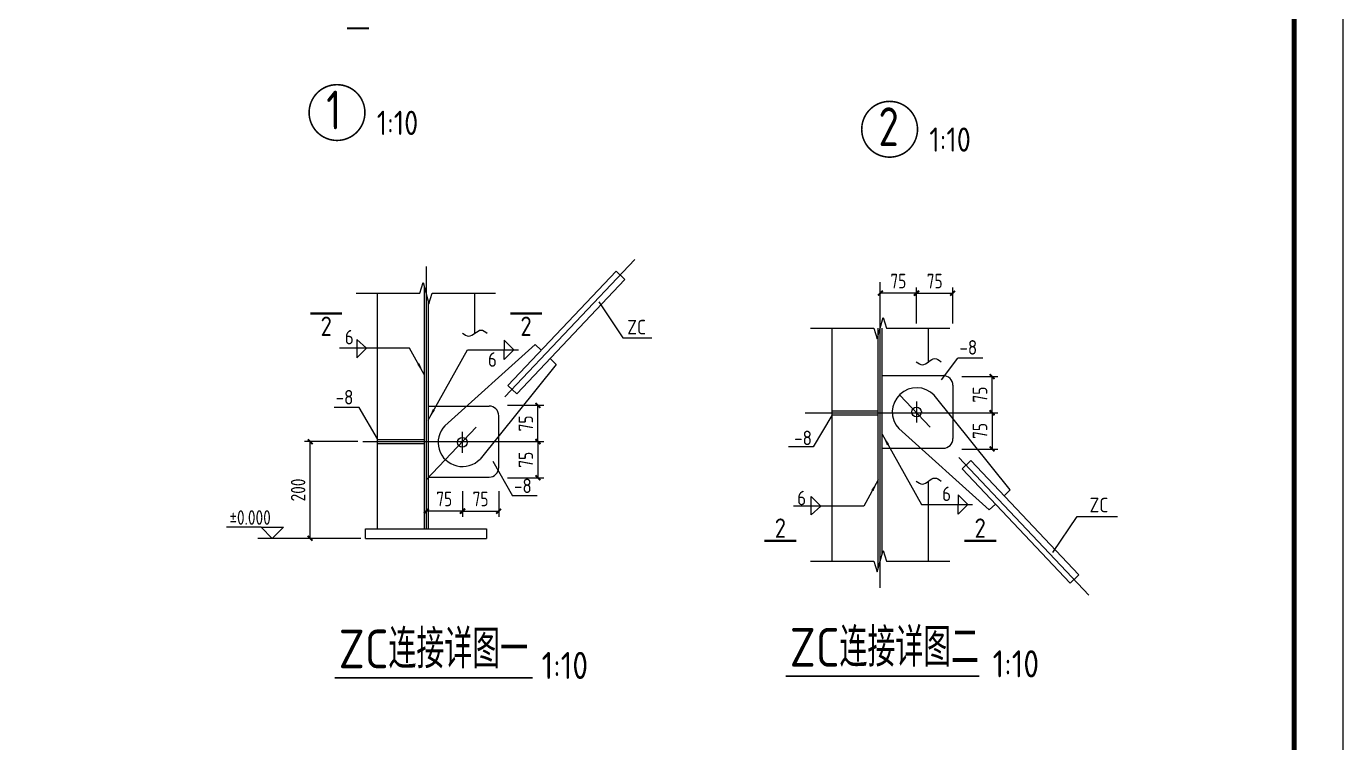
# Model space of a CAD drawing. Header units: millimetres. Extents: x 866309 to 879639, y 39442 to 44891.
# Drawn here: x 872809.4 to 873081.1, y 39745.6 to 39893.6 of the extents above; entities that cross this region are included whole.
import ezdxf
from ezdxf.enums import TextEntityAlignment as Align

# ---------------------------------------------------------------- set-up
doc = ezdxf.new("R2010")
doc.units = ezdxf.units.MM
doc.header["$LTSCALE"] = 1000
doc.header["$MEASUREMENT"] = 0
doc.linetypes.add('2', pattern=[11.4, 9, -0.9, 0.6, -0.9])
for name, color, linetype in [('AXIS', 3, 'Continuous'), ('AXIS_TEXT', 7, 'Continuous'), ('COLUMN', 9, 'Continuous'), ('D1', 112, 'Continuous'), ('DIM', 7, 'Continuous'), ('OTHER', 2, 'Continuous'), ('Prof', 2, 'Continuous'), ('PUB_DIM', 3, 'Continuous'), ('PUB_TEXT', 7, 'Continuous'), ('文字', 7, 'Continuous'), ('标注', 7, 'Continuous'), ('焊缝标注', 3, 'Continuous'), ('轴线__点划线', 6, '2')]:
    doc.layers.add(name, color=color, linetype=linetype)
doc.styles.add('GBHZ', font='gbenor.shx', dxfattribs={"width": 0.9, "bigfont": 'gbcbig.shx'})
doc.dimstyles.new('Y10', dxfattribs={"dimscale": 0, "dimtxt": 3, "dimasz": 0.01, "dimexe": 1.2, "dimexo": 1, "dimgap": 1, "dimtad": 1, "dimdec": 0, "dimlfac": 10, "dimzin": 0, "dimdsep": 46, "dimtxsty": 'GBHZ', "dimblk1": 'DX', "dimblk2": 'DX', "dimsah": 1, "dimcen": 0.09, "dimdle": 1, "dimadec": 0, "dimazin": 0, "dimtfac": 1, "dimtdec": 0, "dimtix": 1, "dimtmove": 2, "dimatfit": 3, "dimldrblk": 'DX', "dimfxl": 0, "dimtolj": 1, "dimtzin": 0, "dimarcsym": 0})
doc.dimstyles.new('Y100', dxfattribs={"dimscale": 0, "dimtxt": 3, "dimasz": 0.01, "dimexe": 1.2, "dimexo": 2, "dimgap": 1, "dimtad": 1, "dimdec": 0, "dimlfac": 100, "dimzin": 0, "dimdsep": 46, "dimtxsty": 'GBHZ', "dimblk": 'DX', "dimcen": 0.09, "dimdle": 1, "dimclrd": 7, "dimclre": 7, "dimclrt": 7, "dimadec": 0, "dimazin": 0, "dimtfac": 1, "dimtdec": 0, "dimtix": 1, "dimtmove": 2, "dimatfit": 3, "dimldrblk": 'DX', "dimfxl": 0, "dimtolj": 1, "dimtzin": 0, "dimarcsym": 0})

# ---------------------------------------------------------------- blocks, each defined once
blk = doc.blocks.new('DX')
at = {"color": 0, "linetype": 'ByBlock', "const_width": 40}
blk.add_lwpolyline([(-54, -51), (46, 49)], dxfattribs=at)
blk = doc.blocks.new('*D99')
at = {"layer": 'Defpoints', "color": 0, "linetype": 'ByBlock', "transparency": 16777216}
for p in [(873000.47, 39821.26), (873008.73, 39821.26), (873000.47, 39813.76)]:
    blk.add_point(p, dxfattribs=at)
at = {"layer": 'dim', "color": 7, "linetype": 'ByBlock', "lineweight": -2, "transparency": 16777216}
for p, q in [((873002.47, 39821.26), (873009.93, 39821.26)), ((873008.73, 39813.77), (873008.73, 39821.25)), ((873002.47, 39813.76), (873009.93, 39813.76))]:
    blk.add_line(p, q, dxfattribs=at)
at = {"layer": 'dim', "color": 7, "linetype": 'ByBlock', "lineweight": -2, "transparency": 16777216, "xscale": 0.01, "yscale": 0.01, "zscale": 0.01}
for p, rotation in [((873008.73, 39821.26), 90), ((873008.73, 39813.76), 270)]:
    blk.add_blockref('DX', p, dxfattribs=dict(at, rotation=rotation))
at = {"layer": 'dim', "color": 7, "linetype": 'ByBlock', "transparency": 16777216, "insert": (873006.23, 39817.51), "char_height": 3, "attachment_point": 5, "rotation": 90, "style": 'GBHZ'}
blk.add_mtext('\\A1;75', dxfattribs=at)
blk = doc.blocks.new('*D100')
at = {"layer": 'Defpoints', "color": 0, "linetype": 'ByBlock', "transparency": 16777216}
for p in [(873000.47, 39813.76), (873000.47, 39806.26), (873008.73, 39806.26)]:
    blk.add_point(p, dxfattribs=at)
at = {"layer": 'dim', "color": 7, "linetype": 'ByBlock', "lineweight": -2, "transparency": 16777216}
for p, q in [((873002.47, 39813.76), (873009.93, 39813.76)), ((873008.73, 39813.75), (873008.73, 39806.27)), ((873002.47, 39806.26), (873009.93, 39806.26))]:
    blk.add_line(p, q, dxfattribs=at)
at = {"layer": 'dim', "color": 7, "linetype": 'ByBlock', "lineweight": -2, "transparency": 16777216, "xscale": 0.01, "yscale": 0.01, "zscale": 0.01}
for p, rotation in [((873008.73, 39813.76), 90), ((873008.73, 39806.26), 270)]:
    blk.add_blockref('DX', p, dxfattribs=dict(at, rotation=rotation))
at = {"layer": 'dim', "color": 7, "linetype": 'ByBlock', "transparency": 16777216, "insert": (873006.23, 39810.01), "char_height": 3, "attachment_point": 5, "rotation": 90, "style": 'GBHZ'}
blk.add_mtext('\\A1;75', dxfattribs=at)
blk = doc.blocks.new('_ARROW')
blk.add_solid([(0, 0), (-1, 0.1), (-1, -0.1)])
blk = doc.blocks.new('*D101')
at = {"layer": 'Defpoints', "color": 0, "linetype": 'ByBlock', "transparency": 16777216}
for p in [(872985.62, 39838.45), (872985.62, 39830.19), (872993.12, 39830.19)]:
    blk.add_point(p, dxfattribs=at)
at = {"layer": 'dim', "color": 7, "linetype": 'ByBlock', "lineweight": -2, "transparency": 16777216}
for p, q in [((872985.62, 39832.19), (872985.62, 39839.65)), ((872993.12, 39832.19), (872993.12, 39839.65)), ((872993.11, 39838.45), (872985.63, 39838.45))]:
    blk.add_line(p, q, dxfattribs=at)
at = {"layer": 'dim', "color": 7, "linetype": 'ByBlock', "lineweight": -2, "transparency": 16777216, "xscale": 0.01, "yscale": 0.01, "zscale": 0.01, "rotation": 180}
blk.add_blockref('DX', (872985.62, 39838.45), dxfattribs=at)
at = {"layer": 'dim', "color": 7, "linetype": 'ByBlock', "lineweight": -2, "transparency": 16777216, "xscale": 0.01, "yscale": 0.01, "zscale": 0.01}
blk.add_blockref('DX', (872993.12, 39838.45), dxfattribs=at)
at = {"layer": 'dim', "color": 7, "linetype": 'ByBlock', "transparency": 16777216, "insert": (872989.37, 39840.95), "char_height": 3, "attachment_point": 5, "style": 'GBHZ'}
blk.add_mtext('\\A1;75', dxfattribs=at)
blk = doc.blocks.new('*D102')
at = {"layer": 'Defpoints', "color": 0, "linetype": 'ByBlock', "transparency": 16777216}
for p in [(873000.62, 39838.45), (872993.12, 39830.19), (873000.62, 39830.19)]:
    blk.add_point(p, dxfattribs=at)
at = {"layer": 'dim', "color": 7, "linetype": 'ByBlock', "lineweight": -2, "transparency": 16777216}
for p, q in [((872993.12, 39832.19), (872993.12, 39839.65)), ((873000.62, 39832.19), (873000.62, 39839.65)), ((872993.13, 39838.45), (873000.61, 39838.45))]:
    blk.add_line(p, q, dxfattribs=at)
at = {"layer": 'dim', "color": 7, "linetype": 'ByBlock', "lineweight": -2, "transparency": 16777216, "xscale": 0.01, "yscale": 0.01, "zscale": 0.01, "rotation": 180}
blk.add_blockref('DX', (872993.12, 39838.45), dxfattribs=at)
at = {"layer": 'dim', "color": 7, "linetype": 'ByBlock', "lineweight": -2, "transparency": 16777216, "xscale": 0.01, "yscale": 0.01, "zscale": 0.01}
blk.add_blockref('DX', (873000.62, 39838.45), dxfattribs=at)
at = {"layer": 'dim', "color": 7, "linetype": 'ByBlock', "transparency": 16777216, "insert": (872996.87, 39840.95), "char_height": 3, "attachment_point": 5, "style": 'GBHZ'}
blk.add_mtext('\\A1;75', dxfattribs=at)
blk = doc.blocks.new('*D103')
at = {"layer": 'Defpoints', "color": 0, "linetype": 'ByBlock', "transparency": 16777216}
for p in [(872906.72, 39815.31), (872914.98, 39815.31), (872906.72, 39807.81)]:
    blk.add_point(p, dxfattribs=at)
at = {"layer": 'dim', "color": 7, "linetype": 'ByBlock', "lineweight": -2, "transparency": 16777216}
for p, q in [((872908.72, 39815.31), (872916.18, 39815.31)), ((872914.98, 39807.82), (872914.98, 39815.3)), ((872908.72, 39807.81), (872916.18, 39807.81))]:
    blk.add_line(p, q, dxfattribs=at)
at = {"layer": 'dim', "color": 7, "linetype": 'ByBlock', "lineweight": -2, "transparency": 16777216, "xscale": 0.01, "yscale": 0.01, "zscale": 0.01}
for p, rotation in [((872914.98, 39815.31), 90), ((872914.98, 39807.81), 270)]:
    blk.add_blockref('DX', p, dxfattribs=dict(at, rotation=rotation))
at = {"layer": 'dim', "color": 7, "linetype": 'ByBlock', "transparency": 16777216, "insert": (872912.48, 39811.56), "char_height": 3, "attachment_point": 5, "rotation": 90, "style": 'GBHZ'}
blk.add_mtext('\\A1;75', dxfattribs=at)
blk = doc.blocks.new('*D104')
at = {"layer": 'Defpoints', "color": 0, "linetype": 'ByBlock', "transparency": 16777216}
for p in [(872891.88, 39799.57), (872899.38, 39799.57), (872891.88, 39793.45)]:
    blk.add_point(p, dxfattribs=at)
at = {"layer": 'dim', "color": 7, "linetype": 'ByBlock', "lineweight": -2, "transparency": 16777216}
for p, q in [((872891.88, 39797.57), (872891.88, 39792.25)), ((872899.38, 39797.57), (872899.38, 39792.25)), ((872899.37, 39793.45), (872891.89, 39793.45))]:
    blk.add_line(p, q, dxfattribs=at)
at = {"layer": 'dim', "color": 7, "linetype": 'ByBlock', "lineweight": -2, "transparency": 16777216, "xscale": 0.01, "yscale": 0.01, "zscale": 0.01, "rotation": 180}
blk.add_blockref('DX', (872891.88, 39793.45), dxfattribs=at)
at = {"layer": 'dim', "color": 7, "linetype": 'ByBlock', "lineweight": -2, "transparency": 16777216, "xscale": 0.01, "yscale": 0.01, "zscale": 0.01}
blk.add_blockref('DX', (872899.38, 39793.45), dxfattribs=at)
at = {"layer": 'dim', "color": 7, "linetype": 'ByBlock', "transparency": 16777216, "insert": (872895.63, 39795.95), "char_height": 3, "attachment_point": 5, "style": 'GBHZ'}
blk.add_mtext('\\A1;75', dxfattribs=at)
blk = doc.blocks.new('*D105')
at = {"layer": 'Defpoints', "color": 0, "linetype": 'ByBlock', "transparency": 16777216}
for p in [(872899.38, 39799.57), (872906.88, 39799.57), (872906.88, 39793.45)]:
    blk.add_point(p, dxfattribs=at)
at = {"layer": 'dim', "color": 7, "linetype": 'ByBlock', "lineweight": -2, "transparency": 16777216}
for p, q in [((872899.38, 39797.57), (872899.38, 39792.25)), ((872906.88, 39797.57), (872906.88, 39792.25)), ((872899.39, 39793.45), (872906.87, 39793.45))]:
    blk.add_line(p, q, dxfattribs=at)
at = {"layer": 'dim', "color": 7, "linetype": 'ByBlock', "lineweight": -2, "transparency": 16777216, "xscale": 0.01, "yscale": 0.01, "zscale": 0.01, "rotation": 180}
blk.add_blockref('DX', (872899.38, 39793.45), dxfattribs=at)
at = {"layer": 'dim', "color": 7, "linetype": 'ByBlock', "lineweight": -2, "transparency": 16777216, "xscale": 0.01, "yscale": 0.01, "zscale": 0.01}
blk.add_blockref('DX', (872906.88, 39793.45), dxfattribs=at)
at = {"layer": 'dim', "color": 7, "linetype": 'ByBlock', "transparency": 16777216, "insert": (872903.13, 39795.95), "char_height": 3, "attachment_point": 5, "style": 'GBHZ'}
blk.add_mtext('\\A1;75', dxfattribs=at)
blk = doc.blocks.new('*D106')
at = {"layer": 'Defpoints', "color": 0, "transparency": 16777216}
for p in [(872867.96, 39807.81), (872878.79, 39807.81), (872879.38, 39787.81)]:
    blk.add_point(p, dxfattribs=at)
at = {"layer": 'dim', "color": 0, "lineweight": -2, "transparency": 16777216}
for p, q in [((872877.79, 39807.81), (872866.76, 39807.81)), ((872867.96, 39787.82), (872867.96, 39807.8)), ((872878.38, 39787.81), (872866.76, 39787.81))]:
    blk.add_line(p, q, dxfattribs=at)
at = {"layer": 'dim', "color": 0, "lineweight": -2, "transparency": 16777216, "xscale": 0.01, "yscale": 0.01, "zscale": 0.01}
for p, rotation in [((872867.96, 39807.81), 90), ((872867.96, 39787.81), 270)]:
    blk.add_blockref('DX', p, dxfattribs=dict(at, rotation=rotation))
at = {"layer": 'dim', "color": 0, "transparency": 16777216, "insert": (872865.46, 39797.81), "char_height": 3, "attachment_point": 5, "rotation": 90, "style": 'GBHZ'}
blk.add_mtext('\\A1;200', dxfattribs=at)
blk = doc.blocks.new('*D258')
at = {"layer": 'Defpoints', "color": 0, "linetype": 'ByBlock', "transparency": 16777216}
for p in [(872906.72, 39807.81), (872906.72, 39800.31), (872914.98, 39800.31)]:
    blk.add_point(p, dxfattribs=at)
at = {"layer": 'dim', "color": 7, "linetype": 'ByBlock', "lineweight": -2, "transparency": 16777216}
for p, q in [((872908.72, 39807.81), (872916.18, 39807.81)), ((872914.98, 39807.8), (872914.98, 39800.32)), ((872908.72, 39800.31), (872916.18, 39800.31))]:
    blk.add_line(p, q, dxfattribs=at)
at = {"layer": 'dim', "color": 7, "linetype": 'ByBlock', "lineweight": -2, "transparency": 16777216, "xscale": 0.01, "yscale": 0.01, "zscale": 0.01}
for p, rotation in [((872914.98, 39807.81), 90), ((872914.98, 39800.31), 270)]:
    blk.add_blockref('DX', p, dxfattribs=dict(at, rotation=rotation))
at = {"layer": 'dim', "color": 7, "linetype": 'ByBlock', "transparency": 16777216, "insert": (872912.48, 39804.06), "char_height": 3, "attachment_point": 5, "rotation": 90, "style": 'GBHZ'}
blk.add_mtext('\\A1;75', dxfattribs=at)

msp = doc.modelspace()

# ---------------------------------------------------------------- linework, layer by layer
at = {"color": 0}
msp.add_line((873081.091, 40042.627), (873081.091, 39448.627), dxfattribs=at)
at = {"color": 0, "const_width": 1}
msp.add_lwpolyline([(873071.091, 39458.627), (872265.091, 39458.627), (872265.091, 40032.627), (873071.091, 40032.627)], close=True, dxfattribs=at)
at = {"ltscale": 0.5, "const_width": 0.32, "elevation": -0.002}
for points in [[(872867.731, 39875.756, 1), (872879.251, 39875.756, 1)], [(872981.806, 39872.305, 1), (872993.326, 39872.305, 1)]]:
    msp.add_lwpolyline(points, format="xyb", close=True, dxfattribs=at)
at = {"layer": 'AXIS'}
for p, q in [((872927.525, 39836.688), (872932.524, 39829.203)), ((872932.524, 39829.203), (872938.511, 39829.203)), ((872998.3, 39820.552), (873001.642, 39825.068)), ((873006.784, 39825.068), (873001.642, 39825.068)), ((872878.057, 39814.863), (872872.914, 39814.863)), ((872881.877, 39808.383), (872878.057, 39814.863)), ((872975.623, 39813.185), (872971.803, 39806.705)), ((872971.803, 39806.705), (872966.66, 39806.705)), ((872905.647, 39803.746), (872909.692, 39796.595)), ((872914.834, 39796.595), (872909.692, 39796.595)), ((873021.271, 39784.879), (873026.271, 39792.364)), ((873026.271, 39792.364), (873034.64, 39792.364))]:
    msp.add_line(p, q, dxfattribs=at)
at = {"layer": 'COLUMN', "color": 2}
for p, q in [((872931.094, 39843.01), (872908.773, 39819.401)), ((872931.094, 39843.01), (872932.911, 39841.292)), ((872891.477, 39839.826), (872891.477, 39789.808)), ((872932.911, 39841.292), (872910.59, 39817.683)), ((872881.877, 39789.808), (872881.877, 39838.433)), ((872892.277, 39836.893), (872892.277, 39789.808)), ((872901.877, 39838.433), (872901.877, 39830.14)), ((872975.623, 39831.219), (872975.623, 39783.135)), ((872985.223, 39781.741), (872985.223, 39831.219)), ((872986.023, 39784.675), (872986.023, 39831.219)), ((872995.623, 39824.299), (872995.623, 39831.219)), ((872914.372, 39827.87), (872895.743, 39811.078)), ((872915.643, 39826.667), (872914.372, 39827.87)), ((872918.732, 39823.748), (872903.01, 39804.207)), ((872918.732, 39823.748), (872917.46, 39824.95)), ((872986.023, 39821.425), (872998.623, 39821.425)), ((872910.59, 39817.683), (872908.773, 39819.401)), ((873012.478, 39797.819), (872996.756, 39817.36)), ((873000.623, 39819.425), (873000.623, 39808.425)), ((872892.277, 39815.143), (872904.877, 39815.143)), ((872906.877, 39802.473), (872906.877, 39813.143)), ((872975.623, 39814.125), (872985.223, 39814.125)), ((872975.623, 39813.325), (872985.223, 39813.325)), ((873008.118, 39793.697), (872989.49, 39810.49)), ((872881.877, 39808.243), (872891.477, 39808.243)), ((872881.877, 39807.443), (872891.477, 39807.443)), ((872986.023, 39806.425), (872998.623, 39806.425)), ((873004.336, 39803.884), (873002.52, 39802.166)), ((873026.657, 39780.275), (873004.336, 39803.884)), ((873024.841, 39778.557), (873002.52, 39802.166)), ((872892.277, 39800.473), (872904.877, 39800.473)), ((872995.623, 39783.135), (872995.623, 39799.643)), ((873012.478, 39797.819), (873011.206, 39796.617)), ((873009.39, 39794.9), (873008.118, 39793.697)), ((872879.377, 39787.808), (872879.377, 39789.808)), ((872879.377, 39789.808), (872904.377, 39789.808)), ((872879.377, 39787.808), (872904.377, 39787.808)), ((872904.377, 39789.808), (872904.377, 39787.808)), ((873024.841, 39778.557), (873026.657, 39780.275))]:
    msp.add_line(p, q, dxfattribs=at)
for centre in [(872993.123, 39813.925), (872899.377, 39807.643)]:
    msp.add_circle(centre, 1, dxfattribs=at)
for centre, radius, start, end in [((872998.623, 39819.425), 2, 0, 90), ((872993.123, 39813.925), 5, 43.394, 223.394), ((872904.877, 39813.143), 2, 0, 90), ((872899.377, 39807.643), 5, 136.606, 316.606), ((872998.623, 39808.425), 2, 270, 0), ((872904.877, 39802.473), 2, 270, 0)]:
    msp.add_arc(centre, radius, start, end, dxfattribs=at)
at = {"layer": 'D1'}
for p, q in [((872857.821, 39790.112), (872850.705, 39790.112)), ((872857.821, 39790.112), (872860.125, 39787.808)), ((872857.821, 39790.112), (872862.429, 39790.112)), ((872862.429, 39790.112), (872860.125, 39787.808))]:
    msp.add_line(p, q, dxfattribs=at)
msp.add_lwpolyline([(872866.965, 39787.808), (872857.178, 39787.808)], dxfattribs=at)
at = {"layer": 'OTHER'}
for p, q in [((872890.557, 39838.433), (872891.257, 39840.633)), ((872891.257, 39840.633), (872892.457, 39836.233)), ((872877.477, 39838.433), (872890.557, 39838.433)), ((872892.457, 39836.233), (872893.157, 39838.433)), ((872893.157, 39838.433), (872906.237, 39838.433)), ((872985.003, 39829.019), (872986.203, 39833.419)), ((872986.203, 39833.419), (872986.903, 39831.219)), ((872971.223, 39831.219), (872984.303, 39831.219)), ((872984.303, 39831.219), (872985.003, 39829.019)), ((872986.903, 39831.219), (872999.983, 39831.219)), ((872985.003, 39780.935), (872986.203, 39785.335)), ((872986.203, 39785.335), (872986.903, 39783.135)), ((872971.223, 39783.135), (872984.303, 39783.135)), ((872984.303, 39783.135), (872985.003, 39780.935)), ((872986.903, 39783.135), (872999.983, 39783.135))]:
    msp.add_line(p, q, dxfattribs=at)
at = {"layer": 'Prof'}
for points in [[(872899.4, 39830.201), (872900.679, 39829.561), (872901.958, 39830.201), (872903.237, 39830.84), (872904.517, 39830.201)], [(872993.064, 39824.299), (872994.344, 39823.66), (872995.623, 39824.299), (872996.902, 39824.939), (872998.181, 39824.299)], [(872993.064, 39799.643), (872994.344, 39799.003), (872995.623, 39799.643), (872996.902, 39800.282), (872998.181, 39799.643)]]:
    msp.add_spline(points, degree=3, dxfattribs=at)
at = {"layer": 'PUB_DIM', "const_width": 0.5}
for points in [[(872874.534, 39834.269), (872867.967, 39834.269)], [(872915.829, 39834.269), (872909.261, 39834.269)], [(872968.28, 39787.298), (872961.713, 39787.298)], [(873009.575, 39787.298), (873003.008, 39787.298)]]:
    msp.add_lwpolyline(points, dxfattribs=at)
at = {"layer": '文字', "color": 6, "const_width": 0.32}
for points in [[(872872.975, 39759.034), (872913.888, 39759.034)], [(872966.076, 39759.366), (873006.084, 39759.366)]]:
    msp.add_lwpolyline(points, dxfattribs=at)
at = {"layer": '标注', "color": 0, "const_width": 0.45, "elevation": -0.001}
msp.add_lwpolyline([(872875.563, 39893.135), (872880.069, 39893.135)], dxfattribs=at)
at = {"layer": '焊缝标注'}
for p, q in [((872877.602, 39828.893), (872879.602, 39827.093)), ((872877.602, 39828.893), (872877.602, 39825.093)), ((872907.993, 39828.754), (872907.993, 39826.754)), ((872907.993, 39828.754), (872909.993, 39826.754)), ((872888.477, 39827.093), (872873.99, 39827.093)), ((872877.602, 39825.093), (872879.602, 39827.093)), ((872891.477, 39821.693), (872888.477, 39827.093)), ((872892.277, 39812.213), (872900.41, 39826.754)), ((872900.41, 39826.754), (872910.924, 39826.754)), ((872907.993, 39824.754), (872907.993, 39826.754)), ((872907.993, 39824.754), (872909.993, 39826.754)), ((872986.023, 39809.355), (872994.156, 39794.813)), ((872985.223, 39799.875), (872982.223, 39794.475)), ((872971.348, 39796.475), (872973.348, 39794.475)), ((872971.348, 39792.675), (872971.348, 39796.475)), ((873001.739, 39796.813), (873001.739, 39794.813)), ((873001.739, 39796.813), (873003.739, 39794.813)), ((872982.223, 39794.475), (872967.737, 39794.475)), ((872971.348, 39792.675), (872973.348, 39794.475)), ((872994.156, 39794.813), (873004.67, 39794.813)), ((873001.739, 39792.813), (873001.739, 39794.813)), ((873001.739, 39792.813), (873003.739, 39794.813))]:
    msp.add_line(p, q, dxfattribs=at)
at = {"layer": '轴线__点划线'}
for p, q in [((872934.96, 39845.444), (872908.115, 39817.05)), ((872891.877, 39843.945), (872891.877, 39789.808)), ((872985.623, 39777.622), (872985.623, 39840.762)), ((872995.953, 39810.766), (872989.688, 39817.393)), ((872993.123, 39816.1), (872993.123, 39811.75)), ((872970.143, 39813.76), (873002.413, 39813.76)), ((872902.207, 39810.801), (872891.877, 39799.875)), ((872899.377, 39805.468), (872899.377, 39809.818)), ((872878.794, 39807.808), (872908.667, 39807.808)), ((873028.707, 39776.123), (873001.862, 39804.517))]:
    msp.add_line(p, q, dxfattribs=at)

# ---------------------------------------------------------------- block references
at = {"layer": '焊缝标注'}
for p, xscale, yscale, zscale, rotation in [((872891.477, 39821.693), 2.500000000019729, 2.500000000019729, 2.500000000019729, 299.0546041027052), ((872892.277, 39812.213), -2.500000000019729, 2.5, 2.5, 60.94539589729493), ((872986.023, 39809.355), 2.50000000001973, 2.50000000001973, 2.50000000001973, 119.0546041027051), ((872985.223, 39799.875), -2.500000000019729, 2.5, 2.5, 240.9453958972948)]:
    msp.add_blockref('_ARROW', p, dxfattribs=dict(at, xscale=xscale, yscale=yscale, zscale=zscale, rotation=rotation))

# ---------------------------------------------------------------- texts
at = {"layer": 'AXIS_TEXT', "style": 'GBHZ', "width": 0.9}
for s, p in [('1', (872871.282, 39872.288, -0.002)), ('2', (872985.272, 39868.836, -0.002))]:
    msp.add_text(s, height=8, dxfattribs=at).set_placement(p)
at = {"layer": 'D1', "style": 'GBHZ', "width": 0.9}
msp.add_text('%%P0.000', height=3, dxfattribs=at).set_placement((872851.277, 39790.63))
at = {"layer": 'PUB_DIM', "style": 'GBHZ'}
for p in [(872871.268, 39831.627), (872912.517, 39831.627), (872965.014, 39789.94), (873006.263, 39789.94)]:
    msp.add_text('2', height=4, dxfattribs=at).set_placement(p, align=Align.MIDDLE)
at = {"layer": 'PUB_TEXT', "style": 'GBHZ'}
for s, p in [('6', (872875.096, 39827.878)), ('ZC', (872933.407, 39829.948)), ('-8', (873001.98, 39825.757)), ('6', (872904.652, 39823.263)), ('-8', (872873.213, 39815.473)), ('-8', (872967.86, 39807.066)), ('-8', (872910.03, 39797.171)), ('6', (872998.398, 39795.518)), ('6', (872968.482, 39794.649)), ('ZC', (873028.836, 39793.206))]:
    msp.add_text(s, height=3, dxfattribs=at).set_placement(p)
at = {"layer": '文字', "color": 6, "style": 'GBHZ'}
for s, height, p in [('1:10', 5, (872881.696, 39871.128, -0.008)), ('1:10', 5, (872995.772, 39867.677, -0.008)), ('ZC连接详图一', 8, (872873.838, 39760.985)), ('ZC连接详图二', 8, (872966.94, 39761.317)), ('1:10', 5.6, (872915.733, 39758.778)), ('1:10', 5.6, (873008.834, 39759.11))]:
    msp.add_text(s, height=height, dxfattribs=at).set_placement(p)

# ---------------------------------------------------------------- dimensions: what is measured, and where the dimension line sits
at = {"layer": 'dim', "color": 6, "linetype": 'ByBlock'}
for base, p1, p2, picture, middle in [((872985.623, 39838.45), (872993.123, 39830.19), (872985.623, 39830.19), '*D101', (872989.373, 39840.95)), ((873000.623, 39838.45), (872993.123, 39830.19), (873000.623, 39830.19), '*D102', (872996.873, 39840.95)), ((872891.877, 39793.454), (872899.377, 39799.566), (872891.877, 39799.566), '*D104', (872895.627, 39795.954)), ((872906.877, 39793.454), (872899.377, 39799.566), (872906.877, 39799.566), '*D105', (872903.127, 39795.954))]:
    dim = msp.add_linear_dim(base=base, p1=p1, p2=p2, dimstyle='Y100', override={"dimscale": 1, "dimlfac": 10, "dimtxsty": 'GBHZ'}, dxfattribs=at)
    dim.commit()
    dim.dimension.update_dxf_attribs({"geometry": picture, "text_midpoint": middle})
for base, p1, p2, angle, picture, middle in [((873008.727, 39821.26), (873000.467, 39813.76), (873000.467, 39821.26), 90, '*D99', (873006.227, 39817.51)), ((872914.981, 39815.308), (872906.721, 39807.808), (872906.721, 39815.308), 90, '*D103', (872912.481, 39811.558)), ((873008.727, 39806.26), (873000.467, 39813.76), (873000.467, 39806.26), 270, '*D100', (873006.227, 39810.01)), ((872914.981, 39800.308), (872906.721, 39807.808), (872906.721, 39800.308), 270, '*D258', (872912.481, 39804.058))]:
    dim = msp.add_linear_dim(base=base, p1=p1, p2=p2, angle=angle, dimstyle='Y100', override={"dimscale": 1, "dimlfac": 10, "dimtxsty": 'GBHZ'}, dxfattribs=at)
    dim.commit()
    dim.dimension.update_dxf_attribs({"geometry": picture, "text_midpoint": middle})
at = {"layer": 'dim'}
dim = msp.add_linear_dim(base=(872867.965, 39807.808), p1=(872879.377, 39787.808), p2=(872878.794, 39807.808), angle=90, dimstyle='Y10', override={"dimscale": 1}, dxfattribs=at)
dim.commit()
dim.dimension.update_dxf_attribs({"geometry": '*D106', "text_midpoint": (872865.465, 39797.808)})

doc.saveas('drawing.dxf')
